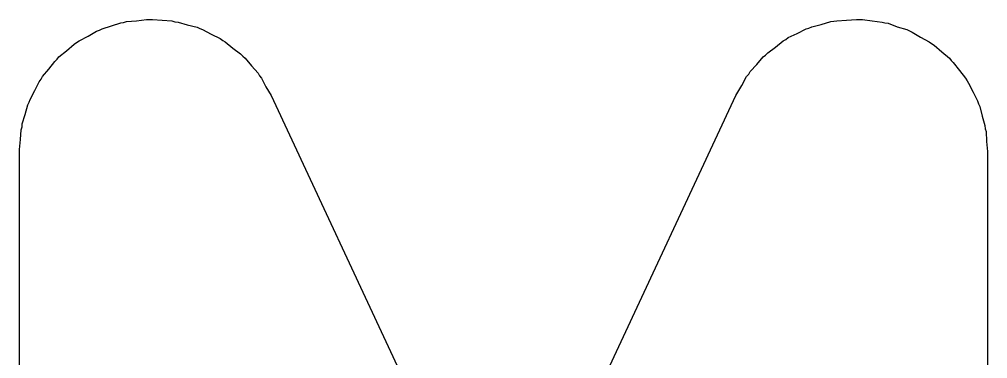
# Model space of a CAD drawing. Extents: x 84.8 to 173.4, y -140 to -47.1.
# Drawn here: x 101.959 to 105.626, y -129.151 to -127.866 of the extents above; entities that cross this region are included whole.
import ezdxf

# ---------------------------------------------------------------- set-up
doc = ezdxf.new("R2010")
doc.units = 0
doc.header["$MEASUREMENT"] = 0
doc.layers.add('BLACK', color=7, linetype='CONTINUOUS')

msp = doc.modelspace()

# ---------------------------------------------------------------- linework, layer by layer
at = {"layer": 'BLACK', "linetype": 'CONTINUOUS'}
for p, q in [((102.403, -127.871), (102.44, -127.866)), ((102.44, -127.866), (102.451, -127.867)), ((102.451, -127.867), (102.463, -127.866)), ((102.463, -127.866), (102.5, -127.869)), ((105.092, -127.869), (105.129, -127.866)), ((105.129, -127.866), (105.141, -127.867)), ((105.141, -127.867), (105.152, -127.866)), ((105.152, -127.866), (105.189, -127.872)), ((102.262, -127.907), (102.272, -127.902)), ((102.272, -127.902), (102.308, -127.891)), ((102.308, -127.891), (102.343, -127.879)), ((102.343, -127.879), (102.354, -127.878)), ((102.354, -127.878), (102.365, -127.874)), ((102.365, -127.874), (102.403, -127.871)), ((102.5, -127.869), (102.537, -127.872)), ((102.537, -127.872), (102.548, -127.875)), ((102.548, -127.875), (102.56, -127.876)), ((102.56, -127.876), (102.595, -127.887)), ((102.595, -127.887), (102.632, -127.896)), ((102.632, -127.896), (102.642, -127.901)), ((102.642, -127.901), (102.653, -127.905)), ((104.905, -127.919), (104.939, -127.902)), ((104.939, -127.902), (104.949, -127.899)), ((104.949, -127.899), (104.96, -127.894)), ((104.96, -127.894), (104.996, -127.885)), ((104.996, -127.885), (105.032, -127.874)), ((105.032, -127.874), (105.044, -127.873)), ((105.044, -127.873), (105.055, -127.871)), ((105.055, -127.871), (105.092, -127.869)), ((105.189, -127.872), (105.226, -127.876)), ((105.226, -127.876), (105.237, -127.879)), ((105.237, -127.879), (105.249, -127.881)), ((105.249, -127.881), (105.284, -127.894)), ((105.284, -127.894), (105.32, -127.905)), ((102.185, -127.947), (102.219, -127.93)), ((102.219, -127.93), (102.251, -127.911)), ((102.251, -127.911), (102.262, -127.907)), ((102.653, -127.905), (102.686, -127.922)), ((102.686, -127.922), (102.72, -127.939)), ((102.72, -127.939), (102.729, -127.946)), ((104.862, -127.942), (104.871, -127.935)), ((104.871, -127.935), (104.905, -127.919)), ((105.32, -127.905), (105.33, -127.91)), ((105.33, -127.91), (105.34, -127.914)), ((105.34, -127.914), (105.372, -127.933)), ((105.372, -127.933), (105.405, -127.951)), ((102.138, -127.985), (102.167, -127.96)), ((102.167, -127.96), (102.176, -127.954)), ((102.176, -127.954), (102.185, -127.947)), ((102.729, -127.946), (102.739, -127.951)), ((102.739, -127.951), (102.768, -127.975)), ((102.768, -127.975), (102.797, -127.997)), ((104.793, -127.993), (104.823, -127.971)), ((104.823, -127.971), (104.852, -127.947)), ((104.852, -127.947), (104.862, -127.942)), ((105.405, -127.951), (105.414, -127.958)), ((105.414, -127.958), (105.424, -127.964)), ((105.424, -127.964), (105.452, -127.989)), ((102.102, -128.017), (102.109, -128.008)), ((102.109, -128.008), (102.138, -127.985)), ((102.797, -127.997), (102.805, -128.006)), ((102.805, -128.006), (102.814, -128.013)), ((102.814, -128.013), (102.838, -128.042)), ((104.752, -128.037), (104.776, -128.008)), ((104.776, -128.008), (104.785, -128.001)), ((104.785, -128.001), (104.793, -127.993)), ((105.452, -127.989), (105.481, -128.013)), ((105.481, -128.013), (105.488, -128.022)), ((102.071, -128.054), (102.093, -128.025)), ((102.093, -128.025), (102.102, -128.017)), ((102.838, -128.042), (102.863, -128.07)), ((104.727, -128.064), (104.752, -128.037)), ((105.488, -128.022), (105.496, -128.03)), ((105.496, -128.03), (105.519, -128.06)), ((102.041, -128.093), (102.047, -128.083)), ((102.047, -128.083), (102.071, -128.054)), ((102.863, -128.07), (102.868, -128.08)), ((102.868, -128.08), (102.876, -128.089)), ((104.695, -128.116), (104.713, -128.083)), ((104.713, -128.083), (104.721, -128.074)), ((104.721, -128.074), (104.727, -128.064)), ((105.519, -128.06), (105.542, -128.089)), ((102.018, -128.136), (102.034, -128.102)), ((102.034, -128.102), (102.041, -128.093)), ((102.876, -128.089), (102.893, -128.122)), ((102.893, -128.122), (102.912, -128.154)), ((104.676, -128.148), (104.695, -128.116)), ((105.542, -128.089), (105.548, -128.099)), ((105.548, -128.099), (105.554, -128.108)), ((105.554, -128.108), (105.571, -128.142)), ((102, -128.169), (102.018, -128.136)), ((102.912, -128.154), (103.792, -130.04)), ((103.792, -130.04), (104.673, -128.154)), ((104.673, -128.154), (104.676, -128.148)), ((105.571, -128.142), (105.588, -128.175)), ((101.981, -128.226), (101.991, -128.19)), ((101.991, -128.19), (101.996, -128.179)), ((101.996, -128.179), (102, -128.169)), ((105.588, -128.175), (105.591, -128.186)), ((105.591, -128.186), (105.596, -128.196)), ((105.596, -128.196), (105.605, -128.233)), ((101.97, -128.262), (101.981, -128.226)), ((105.605, -128.233), (105.616, -128.268)), ((101.969, -128.273), (101.97, -128.262)), ((105.616, -128.268), (105.617, -128.28)), ((101.963, -128.321), (101.966, -128.284)), ((101.966, -128.284), (101.969, -128.273)), ((105.617, -128.28), (105.62, -128.291)), ((105.62, -128.291), (105.622, -128.328)), ((101.959, -128.359), (101.963, -128.321)), ((105.622, -128.328), (105.626, -128.366)), ((101.959, -128.366), (101.959, -128.359)), ((101.959, -132.366), (101.959, -128.366)), ((105.626, -128.366), (105.626, -132.366))]:
    msp.add_line(p, q, dxfattribs=at)

doc.saveas('drawing.dxf')
